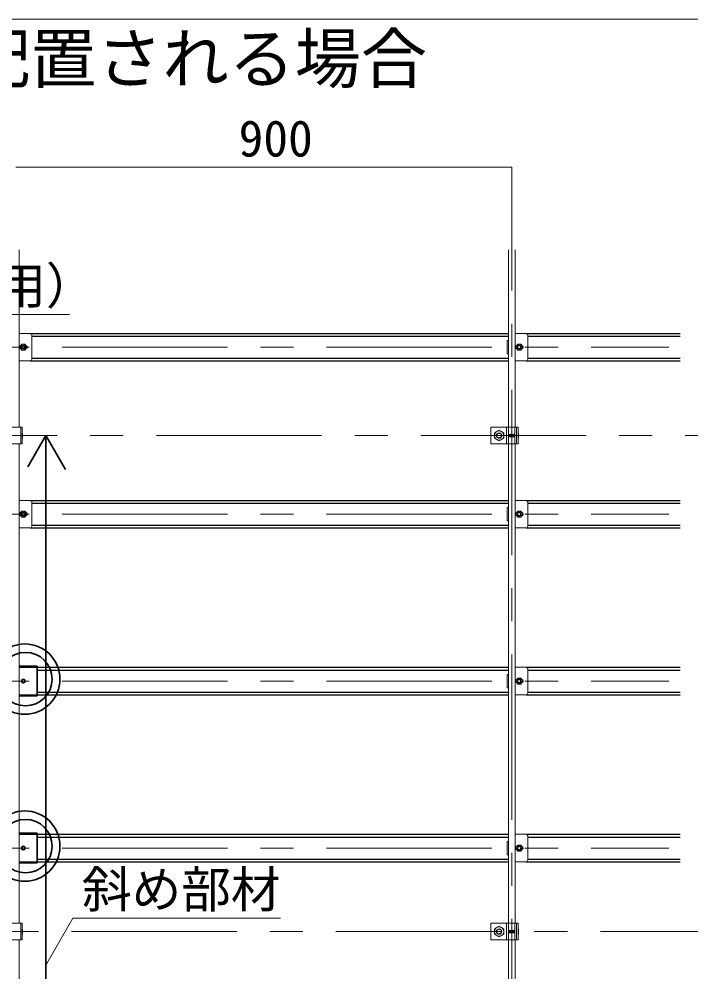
# Model space of a CAD drawing. Units: millimetres on the paper, enlarged 40 times, with parts at other scales. Extents: x -7800 to 7800, y -5578 to 5485.
# Drawn here: x 2500 to 3313, y 1289 to 2442 of the extents above; entities that cross this region are included whole.
import ezdxf
from ezdxf.enums import TextEntityAlignment as Align

# ---------------------------------------------------------------- set-up
doc = ezdxf.new("R2010")
doc.units = ezdxf.units.MM
doc.header["$LTSCALE"] = 40
for name, pattern in [('CHAIN1', [8, 5, -1, 1, -1]), ('DASHED1', [1.8, 1.2, -0.6]), ('DASHED2', [3, 2, -1])]:
    doc.linetypes.add(name, pattern=pattern)
for name, color, linetype, lineweight in [('5-0_中心線', 4, 'CHAIN1', 9), ('5-1_吊りボルト', 7, 'Continuous', 18), ('5-2_野縁受け', 3, 'Continuous', 18), ('5-3_野縁', 2, 'Continuous', 25), ('5-4_斜め部材', 6, 'Continuous', 35), ('5-5_寸法', 7, 'Continuous', 9), ('5-6_文字', 7, 'Continuous', 18), ('5-7_金具', 6, 'Continuous', 35), ('5-A_クリップ', 7, 'Continuous', 18), ('5-B_ビス', 7, 'Continuous', 18), ('F-2_太線１', 3, 'Continuous', 18)]:
    doc.layers.add(name, color=color, linetype=linetype, lineweight=lineweight)
doc.styles.add('ＭＳ ゴシック', font='')
doc.styles.get('ＭＳ ゴシック').set_extended_font_data('MS Gothic')

msp = doc.modelspace()

# ---------------------------------------------------------------- linework, layer by layer
at = {"layer": '5-0_中心線'}
for p, q in [((3096.52, 513.54), (3096.52, 2262.87)), ((1592.52, 2045.21), (3286.52, 2045.21)), ((1706.51, 1938.21), (3400.52, 1938.21)), ((1592.52, 1843.21), (3286.52, 1843.21)), ((1592.52, 1641.21), (3286.52, 1641.21)), ((1592.52, 1439.21), (3286.52, 1439.21)), ((1923.85, 1338.21), (3400.52, 1338.21))]:
    msp.add_line(p, q, dxfattribs=at)
at = {"layer": '5-1_吊りボルト'}
for p, q in [((2504.29, 1948.21), (2471.18, 1948.21)), ((2502.35, 1928.21), (2502.35, 1948.21)), ((3071.18, 1948.21), (3071.18, 1928.21)), ((3104.29, 1948.21), (3071.18, 1948.21)), ((3092.52, 1928.21), (3092.52, 1948.21)), ((3100.18, 1928.21), (3100.18, 1948.21)), ((3102.35, 1928.21), (3102.35, 1948.21)), ((3075.52, 1941.48), (3081.18, 1944.75)), ((3075.52, 1934.94), (3075.52, 1941.48)), ((3081.18, 1944.75), (3086.85, 1941.48)), ((2504.29, 1348.21), (2471.18, 1348.21)), ((2502.35, 1328.21), (2502.35, 1348.21)), ((3071.18, 1348.21), (3071.18, 1328.21)), ((3104.29, 1348.21), (3071.18, 1348.21)), ((3075.52, 1341.48), (3081.18, 1344.75)), ((3075.52, 1334.94), (3075.52, 1341.48)), ((3081.18, 1344.75), (3086.85, 1341.48)), ((3092.52, 1328.21), (3092.52, 1348.21)), ((3100.18, 1328.21), (3100.18, 1348.21)), ((3102.35, 1328.21), (3102.35, 1348.21))]:
    msp.add_line(p, q, dxfattribs=at)
at = {"layer": '5-1_吊りボルト', "linetype": 'DASHED2'}
for p, q in [((3090.38, 1928.21), (3090.38, 1948.21)), ((3090.38, 1328.21), (3090.38, 1348.21))]:
    msp.add_line(p, q, dxfattribs=at)
at = {"layer": '5-1_吊りボルト'}
for points in [[(2471.18, 1928.21), (2504.29, 1928.21), (2504.29, 1948.21)], [(3071.18, 1928.21), (3104.29, 1928.21), (3104.29, 1948.21)], [(3075.52, 1934.94), (3081.18, 1931.66), (3086.85, 1934.94), (3086.85, 1941.48)], [(2471.18, 1328.21), (2504.29, 1328.21), (2504.29, 1348.21)], [(3071.18, 1328.21), (3104.29, 1328.21), (3104.29, 1348.21)], [(3075.52, 1334.94), (3081.18, 1331.66), (3086.85, 1334.94), (3086.85, 1341.48)]]:
    msp.add_lwpolyline(points, dxfattribs=at)
for centre, radius in [((3081.18, 1938.21), 5.67), ((3081.18, 1938.21), 3.18), ((3081.18, 1338.21), 5.67), ((3081.18, 1338.21), 3.18)]:
    msp.add_circle(centre, radius, dxfattribs=at)
at = {"layer": '5-1_吊りボルト', "linetype": 'DASHED1'}
for centre in [(3081.18, 1938.21), (3081.18, 1338.21)]:
    msp.add_circle(centre, 2.84, dxfattribs=at)
at = {"layer": '5-2_野縁受け'}
for p, q in [((2500.52, 1948.21), (2500.52, 2162.87)), ((3092.52, 1948.21), (3092.52, 2162.87)), ((3100.52, 1948.21), (3100.52, 2162.87)), ((2500.52, 1348.21), (2500.52, 1928.21)), ((3092.52, 1348.21), (3092.52, 1928.21)), ((3100.52, 1348.21), (3100.52, 1928.21)), ((2500.52, 748.21), (2500.52, 1328.21)), ((3092.52, 748.21), (3092.52, 1328.21)), ((3100.52, 748.21), (3100.52, 1328.21))]:
    msp.add_line(p, q, dxfattribs=at)
at = {"layer": '5-3_野縁'}
for p, q in [((2513.85, 2061.87), (3092.52, 2061.87)), ((2515.85, 2058.54), (3092.52, 2058.54)), ((3113.85, 2061.87), (3300.52, 2061.87)), ((3115.85, 2058.54), (3300.52, 2058.54)), ((2515.85, 2031.87), (3092.52, 2031.87)), ((3115.85, 2031.87), (3300.52, 2031.87)), ((2513.85, 2028.54), (3092.52, 2028.54)), ((3113.85, 2028.54), (3300.52, 2028.54)), ((2513.85, 1859.87), (3092.52, 1859.87)), ((2515.85, 1856.54), (3092.52, 1856.54)), ((3113.85, 1859.87), (3300.52, 1859.87)), ((3115.85, 1856.54), (3300.52, 1856.54)), ((2513.85, 1826.54), (3092.52, 1826.54)), ((2515.85, 1829.87), (3092.52, 1829.87)), ((3113.85, 1826.54), (3300.52, 1826.54)), ((3115.85, 1829.87), (3300.52, 1829.87)), ((2522.35, 1657.87), (3092.52, 1657.87)), ((2522.35, 1654.54), (3092.52, 1654.54)), ((3113.85, 1657.87), (3300.52, 1657.87)), ((3115.85, 1654.54), (3300.52, 1654.54)), ((2522.35, 1627.87), (3092.52, 1627.87)), ((3115.85, 1627.87), (3300.52, 1627.87)), ((2522.35, 1624.54), (3092.52, 1624.54)), ((3113.85, 1624.54), (3300.52, 1624.54)), ((2522.35, 1455.87), (3092.52, 1455.87)), ((2522.35, 1452.54), (3092.52, 1452.54)), ((3113.85, 1455.87), (3300.52, 1455.87)), ((3115.85, 1452.54), (3300.52, 1452.54)), ((2522.35, 1425.87), (3092.52, 1425.87)), ((2522.35, 1422.54), (3092.52, 1422.54)), ((3113.85, 1422.54), (3300.52, 1422.54)), ((3115.85, 1425.87), (3300.52, 1425.87))]:
    msp.add_line(p, q, dxfattribs=at)
at = {"layer": '5-4_斜め部材'}
for q in [(2510.87, 1900.58), (2532.59, 741.2), (2556.35, 1897.06)]:
    msp.add_line((2532.59, 1938.21), q, dxfattribs=at)
at = {"layer": '5-5_寸法', "color": 4}
msp.add_line((2496.52, 2262.87), (3096.52, 2262.87), dxfattribs=at)
at = {"layer": '5-6_文字'}
for p, q in [((1965.29, 2084.66), (2561.46, 2084.66)), ((2565.61, 1354.38), (2532.28, 1296.64)), ((2565.61, 1354.38), (2816.62, 1354.38))]:
    msp.add_line(p, q, dxfattribs=at)
at = {"layer": '5-7_金具'}
for p, q in [((2500.52, 1659.21), (2522.35, 1659.21)), ((2522.35, 1623.21), (2522.35, 1659.21)), ((2500.52, 1623.21), (2522.35, 1623.21)), ((2500.52, 1457.21), (2522.35, 1457.21)), ((2522.35, 1421.21), (2522.35, 1457.21)), ((2500.52, 1421.21), (2522.35, 1421.21))]:
    msp.add_line(p, q, dxfattribs=at)
at = {"layer": '5-7_金具', "linetype": 'DASHED1'}
for p, q in [((2500.52, 1658.14), (2522.35, 1658.14)), ((2500.52, 1624.27), (2522.35, 1624.27)), ((2500.52, 1456.14), (2522.35, 1456.14)), ((2500.52, 1422.27), (2522.35, 1422.27))]:
    msp.add_line(p, q, dxfattribs=at)
at = {"layer": '5-7_金具'}
for centre, radius in [((2507.33, 1643.61), 42.53), ((2508.06, 1643.61), 32.35), ((2505.52, 1641.21), 2.17), ((2507.33, 1441.61), 42.53), ((2508.06, 1441.61), 32.35), ((2505.52, 1439.21), 2.17)]:
    msp.add_circle(centre, radius, dxfattribs=at)
at = {"layer": '5-A_クリップ'}
for p, q in [((2513.85, 2061.87), (2500.52, 2061.87)), ((2515.85, 2030.54), (2515.85, 2059.87)), ((2515.85, 2059.02), (2515.85, 2031.39)), ((3090.98, 2053.21), (3092.52, 2053.21)), ((3090.98, 2037.21), (3090.98, 2053.21)), ((3113.85, 2061.87), (3100.52, 2061.87)), ((3115.85, 2030.54), (3115.85, 2059.87)), ((3115.85, 2059.02), (3115.85, 2031.39)), ((3092.52, 2037.21), (3090.98, 2037.21)), ((2500.52, 2028.54), (2513.85, 2028.54)), ((3100.52, 2028.54), (3113.85, 2028.54)), ((2513.85, 1859.87), (2500.52, 1859.87)), ((2515.85, 1828.54), (2515.85, 1857.87)), ((2515.85, 1857.02), (2515.85, 1829.39)), ((3094.52, 1858.77), (3094.73, 1858.77)), ((3113.85, 1859.87), (3100.52, 1859.87)), ((3115.85, 1828.54), (3115.85, 1857.87)), ((3115.85, 1857.02), (3115.85, 1829.39)), ((3090.98, 1851.21), (3092.52, 1851.21)), ((3090.98, 1835.21), (3090.98, 1851.21)), ((3092.52, 1835.21), (3090.98, 1835.21)), ((2500.52, 1826.54), (2513.85, 1826.54)), ((3094.73, 1827.64), (3094.52, 1827.64)), ((3100.52, 1826.54), (3113.85, 1826.54)), ((3090.98, 1649.21), (3092.52, 1649.21)), ((3090.98, 1633.21), (3090.98, 1649.21)), ((3094.52, 1656.77), (3094.73, 1656.77)), ((3113.85, 1657.87), (3100.52, 1657.87)), ((3115.85, 1626.54), (3115.85, 1655.87)), ((3115.85, 1655.02), (3115.85, 1627.39)), ((3092.52, 1633.21), (3090.98, 1633.21)), ((3094.73, 1625.64), (3094.52, 1625.64)), ((3100.52, 1624.54), (3113.85, 1624.54)), ((3094.52, 1454.77), (3094.73, 1454.77)), ((3113.85, 1455.87), (3100.52, 1455.87)), ((3115.85, 1424.54), (3115.85, 1453.87)), ((3115.85, 1453.02), (3115.85, 1425.39)), ((3090.98, 1447.21), (3092.52, 1447.21)), ((3090.98, 1431.21), (3090.98, 1447.21)), ((3092.52, 1431.21), (3090.98, 1431.21)), ((3094.73, 1423.64), (3094.52, 1423.64)), ((3100.52, 1422.54), (3113.85, 1422.54))]:
    msp.add_line(p, q, dxfattribs=at)
for centre, radius, start, end in [((2513.85, 2059.87), 2, 0, 90), ((3113.85, 2059.87), 2, 0, 90), ((2502.68, 2045.21), 2.17, 94.04304, 265.95748), ((2508.35, 2045.21), 2.17, 274.042, 85.95748), ((3102.68, 2045.21), 2.17, 94.04304, 265.95748), ((3108.35, 2045.21), 2.17, 274.042, 85.95748), ((2513.85, 2030.54), 2, 270, 0), ((3113.85, 2030.54), 2, 270, 0), ((2513.85, 1857.87), 2, 0, 90), ((3113.85, 1857.87), 2, 0, 90), ((2502.68, 1843.21), 2.17, 94.04304, 265.95748), ((2508.35, 1843.21), 2.17, 274.042, 85.95748), ((3102.68, 1843.21), 2.17, 94.04304, 265.95748), ((3108.35, 1843.21), 2.17, 274.042, 85.95748), ((2513.85, 1828.54), 2, 270, 0), ((3113.85, 1828.54), 2, 270, 0), ((3113.85, 1655.87), 2, 0, 90), ((3102.68, 1641.21), 2.17, 94.04304, 265.95748), ((3108.35, 1641.21), 2.17, 274.042, 85.95748), ((3113.85, 1626.54), 2, 270, 0), ((3113.85, 1453.87), 2, 0, 90), ((3102.68, 1439.21), 2.17, 94.04304, 265.95748), ((3108.35, 1439.21), 2.17, 274.042, 85.95748), ((3113.85, 1424.54), 2, 270, 0)]:
    msp.add_arc(centre, radius, start, end, dxfattribs=at)
at = {"layer": '5-B_ビス'}
for p, q in [((2501.28, 2045.21), (2503.4, 2048.87)), ((2503.4, 2041.54), (2501.28, 2045.21)), ((2503.4, 2048.87), (2507.63, 2048.87)), ((2507.63, 2041.54), (2503.4, 2041.54)), ((2507.63, 2048.87), (2509.75, 2045.21)), ((2509.75, 2045.21), (2507.63, 2041.54)), ((3101.28, 2045.21), (3103.4, 2048.87)), ((3103.4, 2041.54), (3101.28, 2045.21)), ((3103.4, 2048.87), (3107.63, 2048.87)), ((3107.63, 2041.54), (3103.4, 2041.54)), ((3107.63, 2048.87), (3109.75, 2045.21)), ((3109.75, 2045.21), (3107.63, 2041.54)), ((2504.68, 1935.89), (2504.68, 1940.51)), ((3092.52, 1939.7), (3092.56, 1939.66)), ((3092.52, 1936.58), (3092.56, 1936.53)), ((3092.56, 1939.66), (3092.77, 1939.66)), ((3092.56, 1939.66), (3092.77, 1936.74)), ((3092.56, 1936.53), (3092.77, 1936.74)), ((3092.77, 1939.66), (3092.97, 1939.87)), ((3092.77, 1939.66), (3092.97, 1936.74)), ((3092.77, 1936.74), (3092.97, 1936.74)), ((3092.97, 1939.87), (3093.18, 1939.66)), ((3092.97, 1936.74), (3093.18, 1936.53)), ((3093.18, 1939.66), (3093.39, 1939.66)), ((3093.18, 1939.66), (3093.39, 1936.74)), ((3093.18, 1936.53), (3093.39, 1936.74)), ((3093.39, 1939.66), (3093.6, 1939.87)), ((3093.39, 1939.66), (3093.6, 1936.74)), ((3093.39, 1936.74), (3093.6, 1936.74)), ((3093.6, 1939.87), (3093.81, 1939.66)), ((3093.6, 1936.74), (3093.81, 1936.53)), ((3093.81, 1939.66), (3094.02, 1939.66)), ((3093.81, 1939.66), (3094.02, 1936.74)), ((3093.81, 1936.53), (3094.02, 1936.74)), ((3094.02, 1939.66), (3094.22, 1939.87)), ((3094.02, 1939.66), (3094.22, 1936.74)), ((3094.02, 1936.74), (3094.22, 1936.74)), ((3094.22, 1939.87), (3094.43, 1939.66)), ((3094.22, 1936.74), (3094.43, 1936.53)), ((3094.43, 1939.66), (3094.64, 1939.66)), ((3094.43, 1939.66), (3094.64, 1936.74)), ((3094.43, 1936.53), (3094.64, 1936.74)), ((3094.64, 1939.66), (3094.85, 1939.87)), ((3094.64, 1939.66), (3094.85, 1936.74)), ((3094.64, 1936.74), (3094.85, 1936.74)), ((3094.85, 1939.87), (3095.06, 1939.66)), ((3094.85, 1936.74), (3095.06, 1936.53)), ((3095.06, 1939.66), (3095.27, 1939.66)), ((3095.06, 1939.66), (3095.27, 1936.74)), ((3095.06, 1936.53), (3095.27, 1936.74)), ((3095.27, 1939.66), (3095.47, 1939.87)), ((3095.27, 1939.66), (3095.47, 1936.74)), ((3095.27, 1936.74), (3095.47, 1936.74)), ((3095.47, 1939.87), (3095.68, 1939.66)), ((3095.47, 1936.74), (3095.68, 1936.53)), ((3095.68, 1939.66), (3095.89, 1939.66)), ((3095.68, 1939.66), (3095.89, 1936.74)), ((3095.68, 1936.53), (3095.89, 1936.74)), ((3095.89, 1939.66), (3096.1, 1939.87)), ((3095.89, 1939.66), (3096.1, 1936.74)), ((3095.89, 1936.74), (3096.1, 1936.74)), ((3096.1, 1939.87), (3096.31, 1939.66)), ((3096.1, 1936.74), (3096.31, 1936.53)), ((3096.31, 1939.66), (3096.52, 1939.66)), ((3096.31, 1939.66), (3096.52, 1936.74)), ((3096.31, 1936.53), (3096.52, 1936.74)), ((3096.52, 1939.66), (3096.72, 1939.87)), ((3096.52, 1939.66), (3096.72, 1936.74)), ((3096.52, 1936.74), (3096.72, 1936.74)), ((3096.72, 1939.87), (3096.93, 1939.66)), ((3096.72, 1936.74), (3096.93, 1936.53)), ((3096.93, 1939.66), (3097.14, 1939.66)), ((3096.93, 1939.66), (3097.14, 1936.74)), ((3096.93, 1936.53), (3097.14, 1936.74)), ((3097.14, 1939.66), (3097.35, 1939.87)), ((3097.14, 1939.66), (3097.35, 1936.74)), ((3097.14, 1936.74), (3097.35, 1936.74)), ((3097.35, 1939.87), (3097.56, 1939.66)), ((3097.35, 1936.74), (3097.56, 1936.53)), ((3097.56, 1939.66), (3097.77, 1936.74)), ((3097.56, 1936.53), (3097.77, 1936.74)), ((3097.77, 1939.66), (3097.97, 1936.74)), ((3097.77, 1936.74), (3097.97, 1936.74)), ((3097.97, 1939.87), (3098.18, 1939.66)), ((3097.97, 1936.74), (3098.18, 1936.53)), ((3098.18, 1939.66), (3098.39, 1939.66)), ((3098.18, 1939.66), (3098.39, 1936.74)), ((3098.18, 1936.53), (3098.39, 1936.74)), ((3098.39, 1939.66), (3098.6, 1939.87)), ((3098.39, 1939.66), (3098.6, 1936.74)), ((3098.39, 1936.74), (3098.6, 1936.74)), ((3098.6, 1939.87), (3098.81, 1939.66)), ((3098.6, 1936.74), (3098.81, 1936.53)), ((3098.81, 1939.66), (3099.02, 1939.66)), ((3098.81, 1939.66), (3099.02, 1936.74)), ((3098.81, 1936.53), (3099.02, 1936.74)), ((3099.02, 1939.66), (3099.22, 1939.87)), ((3099.02, 1939.66), (3099.22, 1936.74)), ((3099.02, 1936.74), (3099.22, 1936.74)), ((3099.22, 1939.87), (3099.43, 1939.66)), ((3099.22, 1936.74), (3099.43, 1936.53)), ((3099.43, 1939.66), (3099.64, 1939.66)), ((3099.43, 1939.66), (3099.64, 1936.74)), ((3099.43, 1936.53), (3099.64, 1936.74)), ((3099.64, 1939.66), (3099.85, 1939.87)), ((3099.64, 1939.66), (3099.85, 1936.74)), ((3099.64, 1936.74), (3099.85, 1936.74)), ((3099.85, 1939.87), (3100.06, 1939.66)), ((3099.85, 1936.74), (3100.06, 1936.53)), ((3100.06, 1939.66), (3100.18, 1937.92)), ((3100.06, 1939.66), (3100.18, 1939.66)), ((3100.06, 1936.53), (3100.18, 1936.66)), ((3104.68, 1935.89), (3104.68, 1940.51)), ((2501.28, 1843.21), (2503.4, 1846.87)), ((2503.4, 1846.87), (2507.63, 1846.87)), ((2507.63, 1846.87), (2509.75, 1843.21)), ((3101.28, 1843.21), (3103.4, 1846.87)), ((3103.4, 1846.87), (3107.63, 1846.87)), ((3107.63, 1846.87), (3109.75, 1843.21)), ((2503.4, 1839.54), (2501.28, 1843.21)), ((2507.63, 1839.54), (2503.4, 1839.54)), ((2509.75, 1843.21), (2507.63, 1839.54)), ((3103.4, 1839.54), (3101.28, 1843.21)), ((3107.63, 1839.54), (3103.4, 1839.54)), ((3109.75, 1843.21), (3107.63, 1839.54)), ((3101.28, 1641.21), (3103.4, 1644.87)), ((3103.4, 1637.54), (3101.28, 1641.21)), ((3103.4, 1644.87), (3107.63, 1644.87)), ((3107.63, 1637.54), (3103.4, 1637.54)), ((3107.63, 1644.87), (3109.75, 1641.21)), ((3109.75, 1641.21), (3107.63, 1637.54)), ((3101.28, 1439.21), (3103.4, 1442.87)), ((3103.4, 1442.87), (3107.63, 1442.87)), ((3107.63, 1442.87), (3109.75, 1439.21)), ((3103.4, 1435.54), (3101.28, 1439.21)), ((3107.63, 1435.54), (3103.4, 1435.54)), ((3109.75, 1439.21), (3107.63, 1435.54)), ((2504.68, 1335.89), (2504.68, 1340.51)), ((3092.52, 1339.7), (3092.56, 1339.66)), ((3092.56, 1339.66), (3092.77, 1339.66)), ((3092.56, 1339.66), (3092.77, 1336.74)), ((3092.77, 1339.66), (3092.97, 1339.87)), ((3092.77, 1339.66), (3092.97, 1336.74)), ((3092.97, 1339.87), (3093.18, 1339.66)), ((3093.18, 1339.66), (3093.39, 1339.66)), ((3093.18, 1339.66), (3093.39, 1336.74)), ((3093.39, 1339.66), (3093.6, 1339.87)), ((3093.39, 1339.66), (3093.6, 1336.74)), ((3093.6, 1339.87), (3093.81, 1339.66)), ((3093.81, 1339.66), (3094.02, 1339.66)), ((3093.81, 1339.66), (3094.02, 1336.74)), ((3094.02, 1339.66), (3094.22, 1339.87)), ((3094.02, 1339.66), (3094.22, 1336.74)), ((3094.22, 1339.87), (3094.43, 1339.66)), ((3094.43, 1339.66), (3094.64, 1339.66)), ((3094.43, 1339.66), (3094.64, 1336.74)), ((3094.64, 1339.66), (3094.85, 1339.87)), ((3094.64, 1339.66), (3094.85, 1336.74)), ((3094.85, 1339.87), (3095.06, 1339.66)), ((3095.06, 1339.66), (3095.27, 1339.66)), ((3095.06, 1339.66), (3095.27, 1336.74)), ((3095.27, 1339.66), (3095.47, 1339.87)), ((3095.27, 1339.66), (3095.47, 1336.74)), ((3095.47, 1339.87), (3095.68, 1339.66)), ((3095.68, 1339.66), (3095.89, 1339.66)), ((3095.68, 1339.66), (3095.89, 1336.74)), ((3095.89, 1339.66), (3096.1, 1339.87)), ((3095.89, 1339.66), (3096.1, 1336.74)), ((3096.1, 1339.87), (3096.31, 1339.66)), ((3096.31, 1339.66), (3096.52, 1339.66)), ((3096.31, 1339.66), (3096.52, 1336.74)), ((3096.52, 1339.66), (3096.72, 1339.87)), ((3096.52, 1339.66), (3096.72, 1336.74)), ((3096.72, 1339.87), (3096.93, 1339.66)), ((3096.93, 1339.66), (3097.14, 1339.66)), ((3096.93, 1339.66), (3097.14, 1336.74)), ((3097.14, 1339.66), (3097.35, 1339.87)), ((3097.14, 1339.66), (3097.35, 1336.74)), ((3097.35, 1339.87), (3097.56, 1339.66)), ((3097.56, 1339.66), (3097.77, 1336.74)), ((3097.77, 1339.66), (3097.97, 1336.74)), ((3097.97, 1339.87), (3098.18, 1339.66)), ((3098.18, 1339.66), (3098.39, 1339.66)), ((3098.18, 1339.66), (3098.39, 1336.74)), ((3098.39, 1339.66), (3098.6, 1339.87)), ((3098.39, 1339.66), (3098.6, 1336.74)), ((3098.6, 1339.87), (3098.81, 1339.66)), ((3098.81, 1339.66), (3099.02, 1339.66)), ((3098.81, 1339.66), (3099.02, 1336.74)), ((3099.02, 1339.66), (3099.22, 1339.87)), ((3099.02, 1339.66), (3099.22, 1336.74)), ((3099.22, 1339.87), (3099.43, 1339.66)), ((3099.43, 1339.66), (3099.64, 1339.66)), ((3099.43, 1339.66), (3099.64, 1336.74)), ((3099.64, 1339.66), (3099.85, 1339.87)), ((3099.64, 1339.66), (3099.85, 1336.74)), ((3099.85, 1339.87), (3100.06, 1339.66)), ((3100.06, 1339.66), (3100.18, 1337.92)), ((3100.06, 1339.66), (3100.18, 1339.66)), ((3104.68, 1335.89), (3104.68, 1340.51)), ((3092.52, 1336.58), (3092.56, 1336.53)), ((3092.56, 1336.53), (3092.77, 1336.74)), ((3092.77, 1336.74), (3092.97, 1336.74)), ((3092.97, 1336.74), (3093.18, 1336.53)), ((3093.18, 1336.53), (3093.39, 1336.74)), ((3093.39, 1336.74), (3093.6, 1336.74)), ((3093.6, 1336.74), (3093.81, 1336.53)), ((3093.81, 1336.53), (3094.02, 1336.74)), ((3094.02, 1336.74), (3094.22, 1336.74)), ((3094.22, 1336.74), (3094.43, 1336.53)), ((3094.43, 1336.53), (3094.64, 1336.74)), ((3094.64, 1336.74), (3094.85, 1336.74)), ((3094.85, 1336.74), (3095.06, 1336.53)), ((3095.06, 1336.53), (3095.27, 1336.74)), ((3095.27, 1336.74), (3095.47, 1336.74)), ((3095.47, 1336.74), (3095.68, 1336.53)), ((3095.68, 1336.53), (3095.89, 1336.74)), ((3095.89, 1336.74), (3096.1, 1336.74)), ((3096.1, 1336.74), (3096.31, 1336.53)), ((3096.31, 1336.53), (3096.52, 1336.74)), ((3096.52, 1336.74), (3096.72, 1336.74)), ((3096.72, 1336.74), (3096.93, 1336.53)), ((3096.93, 1336.53), (3097.14, 1336.74)), ((3097.14, 1336.74), (3097.35, 1336.74)), ((3097.35, 1336.74), (3097.56, 1336.53)), ((3097.56, 1336.53), (3097.77, 1336.74)), ((3097.77, 1336.74), (3097.97, 1336.74)), ((3097.97, 1336.74), (3098.18, 1336.53)), ((3098.18, 1336.53), (3098.39, 1336.74)), ((3098.39, 1336.74), (3098.6, 1336.74)), ((3098.6, 1336.74), (3098.81, 1336.53)), ((3098.81, 1336.53), (3099.02, 1336.74)), ((3099.02, 1336.74), (3099.22, 1336.74)), ((3099.22, 1336.74), (3099.43, 1336.53)), ((3099.43, 1336.53), (3099.64, 1336.74)), ((3099.64, 1336.74), (3099.85, 1336.74)), ((3099.85, 1336.74), (3100.06, 1336.53)), ((3100.06, 1336.53), (3100.18, 1336.66))]:
    msp.add_line(p, q, dxfattribs=at)
for points in [[(3097.56, 1939.66), (3097.77, 1939.66), (3097.97, 1939.87)], [(3097.56, 1339.66), (3097.77, 1339.66), (3097.97, 1339.87)]]:
    msp.add_lwpolyline(points, dxfattribs=at)
for centre, radius in [((2505.52, 2045.21), 3.49), ((2505.52, 2045.21), 2.33), ((3105.52, 2045.21), 3.49), ((3105.52, 2045.21), 2.33), ((2505.52, 1843.21), 3.49), ((2505.52, 1843.21), 2.33), ((3105.52, 1843.21), 3.49), ((3105.52, 1843.21), 2.33), ((3105.52, 1641.21), 3.49), ((3105.52, 1641.21), 2.33), ((3105.52, 1439.21), 3.49), ((3105.52, 1439.21), 2.33)]:
    msp.add_circle(centre, radius, dxfattribs=at)
at = {"layer": '5-B_ビス', "linetype": 'DASHED1'}
for centre in [(2505.52, 2045.21), (3105.52, 2045.21), (2505.52, 1843.21), (3105.52, 1843.21), (3105.52, 1641.21), (3105.52, 1439.21)]:
    msp.add_circle(centre, 1.83, dxfattribs=at)
at = {"layer": '5-B_ビス'}
for centre, radius, start, end in [((2503.79, 1940.51), 0.889, 303.93712, 56.06288), ((2501.79, 1938.2), 2.89, 329.77861, 30.22139), ((2503.79, 1935.89), 0.889, 303.93712, 56.06288), ((3103.79, 1940.51), 0.889, 303.93712, 56.06288), ((3101.79, 1938.2), 2.89, 329.77861, 30.22139), ((3103.79, 1935.89), 0.889, 303.93712, 56.06288), ((2503.79, 1340.51), 0.889, 303.93712, 56.06288), ((2501.79, 1338.2), 2.89, 329.77861, 30.22139), ((3103.79, 1340.51), 0.889, 303.93712, 56.06288), ((3101.79, 1338.2), 2.89, 329.77861, 30.22139), ((2503.79, 1335.89), 0.889, 303.93712, 56.06288), ((3103.79, 1335.89), 0.889, 303.93712, 56.06288)]:
    msp.add_arc(centre, radius, start, end, dxfattribs=at)
at = {"layer": 'F-2_太線１'}
msp.add_line((78.17, 2442.06), (7638.17, 2442.06), dxfattribs=at)

# ---------------------------------------------------------------- texts
at = {"layer": '5-5_寸法', "style": 'ＭＳ ゴシック'}
msp.add_text('900', height=43.99, dxfattribs=at).set_placement((2766.02, 2262.54), align=Align.BOTTOM_LEFT)
at = {"layer": '5-6_文字', "color": 3, "style": 'ＭＳ ゴシック'}
msp.add_text('○斜め部材が野縁受け方向に配置される場合', height=58.65, dxfattribs=at).set_placement((1393.95, 2347.42), align=Align.BOTTOM_LEFT)
at = {"layer": '5-6_文字', "style": 'ＭＳ ゴシック'}
for s, p in [('：RPハンガー（C38用）', (1963.12, 2084.33)), ('斜め部材', (2576.62, 1354.05))]:
    msp.add_text(s, height=43.99, dxfattribs=at).set_placement(p, align=Align.BOTTOM_LEFT)

doc.saveas('drawing.dxf')
